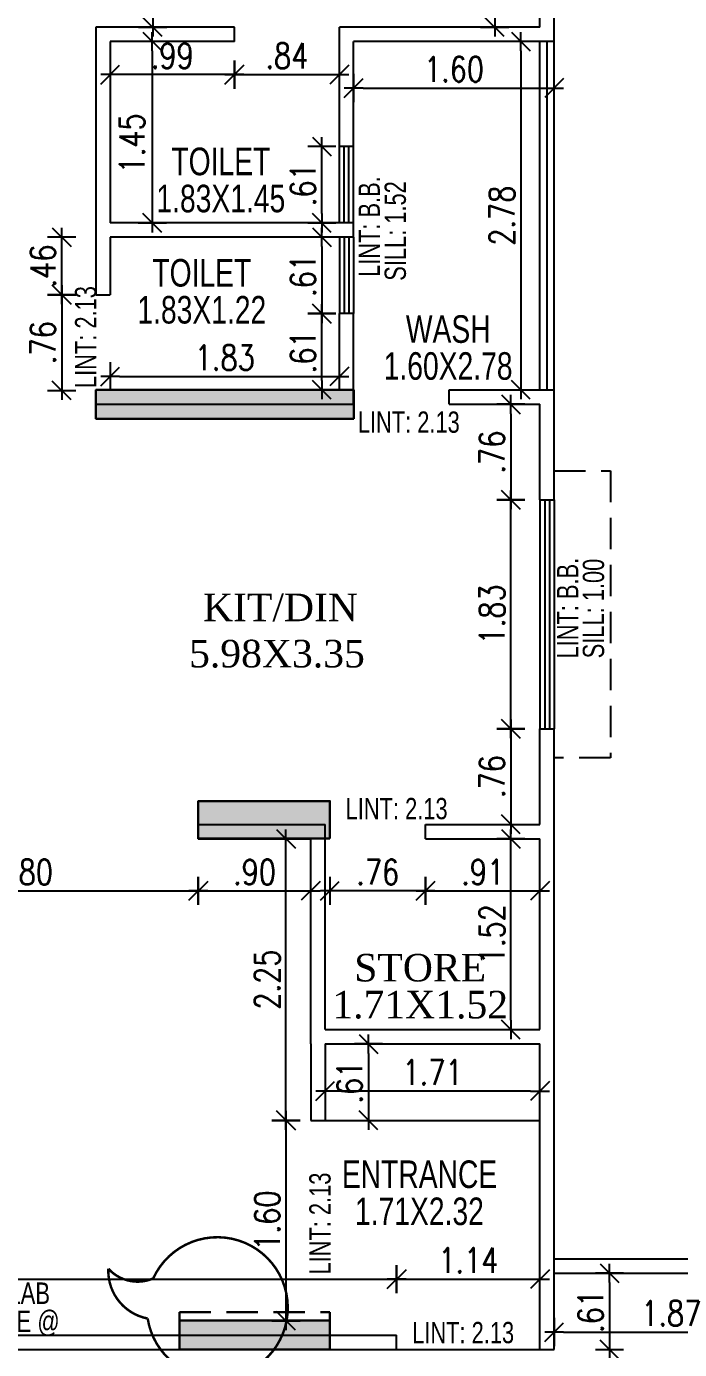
# Model space of a CAD drawing. Header units: inches. Extents: x 14331 to 14549, y 2557 to 2714.
# Drawn here: x 14465.04 to 14470.26, y 2596.61 to 2607.17 of the extents above; entities that cross this region are included whole.
import ezdxf
from ezdxf.enums import TextEntityAlignment as Align

# ---------------------------------------------------------------- set-up
doc = ezdxf.new("R2010")
doc.units = ezdxf.units.IN
doc.header["$LTSCALE"] = 0.25
doc.header["$MEASUREMENT"] = 0
doc.header["$PDMODE"] = 35
doc.linetypes.add('DASHEDX2', pattern=[1.5, 1, -0.5])
for name, color, linetype in [('dimension', 7, 'Continuous'), ('edge back', 34, 'Continuous'), ('edges bak', 7, 'Continuous'), ('proj-internal', 1, 'DASHEDX2'), ('steel', 251, 'Continuous'), ('text-large', 7, 'Continuous'), ('wall', 7, 'Continuous'), ('walls', 7, 'Continuous'), ('windows', 96, 'Continuous'), ('WORK TEX', 6, 'Continuous')]:
    doc.layers.add(name, color=color, linetype=linetype)
doc.layers.add('P-COL', color=7, linetype='Continuous', lineweight=30)
doc.layers.add('P-COLHAT', color=8, linetype='Continuous', lineweight=25)
doc.styles.add('ARIAL', font='TIMES_0.TTF')
doc.styles.add('ARL', font='swisscl_0.ttf')
doc.styles.add('romans', font='romans.shx', dxfattribs={"width": 0.8})
doc.dimstyles.new('minitick-100', dxfattribs={"dimscale": 0.1, "dimtxt": 2, "dimasz": 0.75, "dimexe": 0.03125, "dimexo": 0.25, "dimgap": 0.5, "dimtad": 1, "dimzin": 4, "dimdsep": 46, "dimtxsty": 'romans', "dimblk1": 'MINITICK', "dimblk2": 'MINITICK', "dimsah": 1, "dimcen": 1, "dimse1": 1, "dimse2": 1, "dimclrd": 252, "dimclre": 256, "dimclrt": 256, "dimadec": 3, "dimazin": 0, "dimtfac": 0.8, "dimtix": 1, "dimtmove": 2, "dimatfit": 3, "dimfxl": 0, "dimtolj": 1, "dimtzin": 3, "dimarcsym": 0})

# ---------------------------------------------------------------- blocks, each defined once
blk = doc.blocks.new('BLC-A')
at = {"layer": 'P-COLHAT', "lineweight": 30}
for points in [[(1.241, 15.014), (1.241, 15.244), (-0.817, 15.244), (-0.817, 15.014)], [(1.05, 11.662), (1.05, 11.962), (0, 11.962), (0, 11.662)], [(-0.15, 7.814), (-0.15, 7.584), (1.05, 7.584), (1.05, 7.814)]]:
    blk.add_hatch(color=256, dxfattribs=at).paths.add_polyline_path(points)
at = {"layer": 'P-COL'}
for points in [[(1.241, 15.014), (1.241, 15.244), (-0.817, 15.244), (-0.817, 15.014)], [(1.05, 11.662), (1.05, 11.962), (0, 11.962), (0, 11.662)], [(-0.15, 7.814), (-0.15, 7.584), (1.05, 7.584), (1.05, 7.814)]]:
    blk.add_lwpolyline(points, close=True, dxfattribs=at)
blk = doc.blocks.new('MINITICK')
at = {"color": 7}
for p, q in [((0, -1.5), (0, 1.5)), ((1, 1), (-1, -1)), ((-1, 0), (1, 0))]:
    blk.add_line(p, q, dxfattribs=at)
blk = doc.blocks.new('*D425')
at = {"layer": 'Defpoints', "color": 0, "ltscale": 10, "transparency": 16777216}
for p in [(14467.997, 2597.168), (14461.214, 2596.721), (14467.997, 2596.721)]:
    blk.add_point(p, dxfattribs=at)
at = {"layer": 'dimension', "color": 252, "lineweight": -2, "ltscale": 10, "transparency": 16777216}
blk.add_line((14461.289, 2597.168), (14467.922, 2597.168), dxfattribs=at)
at = {"layer": 'dimension', "color": 252, "lineweight": -2, "ltscale": 10, "transparency": 16777216, "xscale": 0.07500000000000001, "yscale": 0.07500000000000001, "zscale": 0.07500000000000001, "rotation": 180}
blk.add_blockref('MINITICK', (14461.214, 2597.168), dxfattribs=at)
at = {"layer": 'dimension', "color": 252, "lineweight": -2, "ltscale": 10, "transparency": 16777216, "xscale": 0.07500000000000001, "yscale": 0.07500000000000001, "zscale": 0.07500000000000001}
blk.add_blockref('MINITICK', (14467.997, 2597.168), dxfattribs=at)
at = {"layer": 'dimension', "ltscale": 10, "transparency": 16777216, "insert": (14464.606, 2597.318), "char_height": 0.2, "attachment_point": 5, "style": 'romans'}
blk.add_mtext('\\A1;6.78', dxfattribs=at)
blk = doc.blocks.new('*D426')
at = {"layer": 'Defpoints', "color": 0, "ltscale": 10, "transparency": 16777216}
for p in [(14467.426, 2599.046), (14467.426, 2598.436), (14467.772, 2598.436)]:
    blk.add_point(p, dxfattribs=at)
at = {"layer": 'dimension', "color": 252, "lineweight": -2, "ltscale": 10, "transparency": 16777216}
blk.add_line((14467.772, 2598.971), (14467.772, 2598.511), dxfattribs=at)
at = {"layer": 'dimension', "color": 252, "lineweight": -2, "ltscale": 10, "transparency": 16777216, "xscale": 0.07500000000000001, "yscale": 0.07500000000000001, "zscale": 0.07500000000000001}
for p, rotation in [((14467.772, 2599.046), 90), ((14467.772, 2598.436), 270)]:
    blk.add_blockref('MINITICK', p, dxfattribs=dict(at, rotation=rotation))
at = {"layer": 'dimension', "ltscale": 10, "transparency": 16777216, "insert": (14467.622, 2598.741), "char_height": 0.2, "attachment_point": 5, "rotation": 90, "style": 'romans'}
blk.add_mtext('\\A1;.61', dxfattribs=at)
blk = doc.blocks.new('*D427')
at = {"layer": 'Defpoints', "color": 0, "ltscale": 10, "transparency": 16777216}
for p in [(14467.426, 2599.046), (14469.141, 2599.046), (14467.426, 2598.67)]:
    blk.add_point(p, dxfattribs=at)
at = {"layer": 'dimension', "color": 252, "lineweight": -2, "ltscale": 10, "transparency": 16777216}
blk.add_line((14469.066, 2598.67), (14467.501, 2598.67), dxfattribs=at)
at = {"layer": 'dimension', "color": 252, "lineweight": -2, "ltscale": 10, "transparency": 16777216, "xscale": 0.07500000000000001, "yscale": 0.07500000000000001, "zscale": 0.07500000000000001, "rotation": 180}
blk.add_blockref('MINITICK', (14467.426, 2598.67), dxfattribs=at)
at = {"layer": 'dimension', "color": 252, "lineweight": -2, "ltscale": 10, "transparency": 16777216, "xscale": 0.07500000000000001, "yscale": 0.07500000000000001, "zscale": 0.07500000000000001}
blk.add_blockref('MINITICK', (14469.141, 2598.67), dxfattribs=at)
at = {"layer": 'dimension', "ltscale": 10, "transparency": 16777216, "insert": (14468.283, 2598.82), "char_height": 0.2, "attachment_point": 5, "style": 'romans'}
blk.add_mtext('\\A1;1.71', dxfattribs=at)
blk = doc.blocks.new('*D428')
at = {"layer": 'Defpoints', "color": 0, "ltscale": 10, "transparency": 16777216}
for p in [(14469.141, 2597.168), (14467.997, 2596.606), (14469.141, 2596.606)]:
    blk.add_point(p, dxfattribs=at)
at = {"layer": 'dimension', "color": 252, "lineweight": -2, "ltscale": 10, "transparency": 16777216}
blk.add_line((14468.072, 2597.168), (14469.066, 2597.168), dxfattribs=at)
at = {"layer": 'dimension', "color": 252, "lineweight": -2, "ltscale": 10, "transparency": 16777216, "xscale": 0.07500000000000001, "yscale": 0.07500000000000001, "zscale": 0.07500000000000001, "rotation": 180}
blk.add_blockref('MINITICK', (14467.997, 2597.168), dxfattribs=at)
at = {"layer": 'dimension', "color": 252, "lineweight": -2, "ltscale": 10, "transparency": 16777216, "xscale": 0.07500000000000001, "yscale": 0.07500000000000001, "zscale": 0.07500000000000001}
blk.add_blockref('MINITICK', (14469.141, 2597.168), dxfattribs=at)
at = {"layer": 'dimension', "ltscale": 10, "transparency": 16777216, "insert": (14468.569, 2597.318), "char_height": 0.2, "attachment_point": 5, "style": 'romans'}
blk.add_mtext('\\A1;1.14', dxfattribs=at)
blk = doc.blocks.new('*D429')
at = {"layer": 'Defpoints', "color": 0, "ltscale": 10, "transparency": 16777216}
for p in [(14467.369, 2598.436), (14467.114, 2596.836), (14467.369, 2596.836)]:
    blk.add_point(p, dxfattribs=at)
at = {"layer": 'dimension', "color": 252, "lineweight": -2, "ltscale": 10, "transparency": 16777216}
blk.add_line((14467.114, 2598.361), (14467.114, 2596.911), dxfattribs=at)
at = {"layer": 'dimension', "color": 252, "lineweight": -2, "ltscale": 10, "transparency": 16777216, "xscale": 0.07500000000000001, "yscale": 0.07500000000000001, "zscale": 0.07500000000000001}
for p, rotation in [((14467.114, 2598.436), 90), ((14467.114, 2596.836), 270)]:
    blk.add_blockref('MINITICK', p, dxfattribs=dict(at, rotation=rotation))
at = {"layer": 'dimension', "ltscale": 10, "transparency": 16777216, "insert": (14466.964, 2597.636), "char_height": 0.2, "attachment_point": 5, "rotation": 90, "style": 'romans'}
blk.add_mtext('\\A1;1.60', dxfattribs=at)
blk = doc.blocks.new('*D430')
at = {"layer": 'Defpoints', "color": 0, "ltscale": 10, "transparency": 16777216}
for p in [(14467.114, 2600.684), (14467.311, 2600.684), (14467.311, 2598.436)]:
    blk.add_point(p, dxfattribs=at)
at = {"layer": 'dimension', "color": 252, "lineweight": -2, "ltscale": 10, "transparency": 16777216}
blk.add_line((14467.114, 2598.511), (14467.114, 2600.609), dxfattribs=at)
at = {"layer": 'dimension', "color": 252, "lineweight": -2, "ltscale": 10, "transparency": 16777216, "xscale": 0.07500000000000001, "yscale": 0.07500000000000001, "zscale": 0.07500000000000001}
for p, rotation in [((14467.114, 2600.684), 90), ((14467.114, 2598.436), 270)]:
    blk.add_blockref('MINITICK', p, dxfattribs=dict(at, rotation=rotation))
at = {"layer": 'dimension', "ltscale": 10, "transparency": 16777216, "insert": (14466.964, 2599.56), "char_height": 0.2, "attachment_point": 5, "rotation": 90, "style": 'romans'}
blk.add_mtext('\\A1;2.25', dxfattribs=at)
blk = doc.blocks.new('*D431')
at = {"layer": 'Defpoints', "color": 0, "ltscale": 10, "transparency": 16777216}
for p in [(14463.615, 2600.684), (14466.414, 2600.684), (14466.414, 2600.268)]:
    blk.add_point(p, dxfattribs=at)
at = {"layer": 'dimension', "color": 252, "lineweight": -2, "ltscale": 10, "transparency": 16777216}
blk.add_line((14463.69, 2600.268), (14466.339, 2600.268), dxfattribs=at)
at = {"layer": 'dimension', "color": 252, "lineweight": -2, "ltscale": 10, "transparency": 16777216, "xscale": 0.07500000000000001, "yscale": 0.07500000000000001, "zscale": 0.07500000000000001, "rotation": 180}
blk.add_blockref('MINITICK', (14463.615, 2600.268), dxfattribs=at)
at = {"layer": 'dimension', "color": 252, "lineweight": -2, "ltscale": 10, "transparency": 16777216, "xscale": 0.07500000000000001, "yscale": 0.07500000000000001, "zscale": 0.07500000000000001}
blk.add_blockref('MINITICK', (14466.414, 2600.268), dxfattribs=at)
at = {"layer": 'dimension', "ltscale": 10, "transparency": 16777216, "insert": (14465.014, 2600.418), "char_height": 0.2, "attachment_point": 5, "style": 'romans'}
blk.add_mtext('\\A1;2.80', dxfattribs=at)
blk = doc.blocks.new('*D432')
at = {"layer": 'Defpoints', "color": 0, "ltscale": 10, "transparency": 16777216}
for p in [(14466.414, 2600.684), (14467.311, 2600.684), (14467.311, 2600.268)]:
    blk.add_point(p, dxfattribs=at)
at = {"layer": 'dimension', "color": 252, "lineweight": -2, "ltscale": 10, "transparency": 16777216}
blk.add_line((14466.489, 2600.268), (14467.236, 2600.268), dxfattribs=at)
at = {"layer": 'dimension', "color": 252, "lineweight": -2, "ltscale": 10, "transparency": 16777216, "xscale": 0.07500000000000001, "yscale": 0.07500000000000001, "zscale": 0.07500000000000001, "rotation": 180}
blk.add_blockref('MINITICK', (14466.414, 2600.268), dxfattribs=at)
at = {"layer": 'dimension', "color": 252, "lineweight": -2, "ltscale": 10, "transparency": 16777216, "xscale": 0.07500000000000001, "yscale": 0.07500000000000001, "zscale": 0.07500000000000001}
blk.add_blockref('MINITICK', (14467.311, 2600.268), dxfattribs=at)
at = {"layer": 'dimension', "ltscale": 10, "transparency": 16777216, "insert": (14466.863, 2600.418), "char_height": 0.2, "attachment_point": 5, "style": 'romans'}
blk.add_mtext('\\A1;.90', dxfattribs=at)
blk = doc.blocks.new('*D433')
at = {"layer": 'Defpoints', "color": 0, "ltscale": 10, "transparency": 16777216}
for p in [(14468.228, 2600.684), (14469.141, 2600.684), (14469.141, 2600.268)]:
    blk.add_point(p, dxfattribs=at)
at = {"layer": 'dimension', "color": 252, "lineweight": -2, "ltscale": 10, "transparency": 16777216}
blk.add_line((14468.303, 2600.268), (14469.066, 2600.268), dxfattribs=at)
at = {"layer": 'dimension', "color": 252, "lineweight": -2, "ltscale": 10, "transparency": 16777216, "xscale": 0.07500000000000001, "yscale": 0.07500000000000001, "zscale": 0.07500000000000001, "rotation": 180}
blk.add_blockref('MINITICK', (14468.228, 2600.268), dxfattribs=at)
at = {"layer": 'dimension', "color": 252, "lineweight": -2, "ltscale": 10, "transparency": 16777216, "xscale": 0.07500000000000001, "yscale": 0.07500000000000001, "zscale": 0.07500000000000001}
blk.add_blockref('MINITICK', (14469.141, 2600.268), dxfattribs=at)
at = {"layer": 'dimension', "ltscale": 10, "transparency": 16777216, "insert": (14468.684, 2600.418), "char_height": 0.2, "attachment_point": 5, "style": 'romans'}
blk.add_mtext('\\A1;.91', dxfattribs=at)
blk = doc.blocks.new('*D434')
at = {"layer": 'Defpoints', "color": 0, "ltscale": 10, "transparency": 16777216}
for p in [(14467.464, 2600.684), (14468.228, 2600.684), (14467.464, 2600.268)]:
    blk.add_point(p, dxfattribs=at)
at = {"layer": 'dimension', "color": 252, "lineweight": -2, "ltscale": 10, "transparency": 16777216}
blk.add_line((14468.153, 2600.268), (14467.539, 2600.268), dxfattribs=at)
at = {"layer": 'dimension', "color": 252, "lineweight": -2, "ltscale": 10, "transparency": 16777216, "xscale": 0.07500000000000001, "yscale": 0.07500000000000001, "zscale": 0.07500000000000001, "rotation": 180}
blk.add_blockref('MINITICK', (14467.464, 2600.268), dxfattribs=at)
at = {"layer": 'dimension', "color": 252, "lineweight": -2, "ltscale": 10, "transparency": 16777216, "xscale": 0.07500000000000001, "yscale": 0.07500000000000001, "zscale": 0.07500000000000001}
blk.add_blockref('MINITICK', (14468.228, 2600.268), dxfattribs=at)
at = {"layer": 'dimension', "ltscale": 10, "transparency": 16777216, "insert": (14467.846, 2600.418), "char_height": 0.2, "attachment_point": 5, "style": 'romans'}
blk.add_mtext('\\A1;.76', dxfattribs=at)
blk = doc.blocks.new('*D435')
at = {"layer": 'Defpoints', "color": 0, "ltscale": 10, "transparency": 16777216}
for p in [(14468.909, 2600.684), (14468.909, 2600.684), (14468.909, 2599.16)]:
    blk.add_point(p, dxfattribs=at)
at = {"layer": 'dimension', "color": 252, "lineweight": -2, "ltscale": 10, "transparency": 16777216}
blk.add_line((14468.909, 2599.235), (14468.909, 2600.609), dxfattribs=at)
at = {"layer": 'dimension', "color": 252, "lineweight": -2, "ltscale": 10, "transparency": 16777216, "xscale": 0.07500000000000001, "yscale": 0.07500000000000001, "zscale": 0.07500000000000001}
for p, rotation in [((14468.909, 2600.684), 90), ((14468.909, 2599.16), 270)]:
    blk.add_blockref('MINITICK', p, dxfattribs=dict(at, rotation=rotation))
at = {"layer": 'dimension', "ltscale": 10, "transparency": 16777216, "insert": (14468.759, 2599.922), "char_height": 0.2, "attachment_point": 5, "rotation": 90, "style": 'romans'}
blk.add_mtext('\\A1;1.52', dxfattribs=at)
blk = doc.blocks.new('*D436')
at = {"layer": 'Defpoints', "color": 0, "ltscale": 10, "transparency": 16777216}
for p in [(14469.141, 2601.561), (14468.909, 2600.799), (14469.141, 2600.799)]:
    blk.add_point(p, dxfattribs=at)
at = {"layer": 'dimension', "color": 252, "lineweight": -2, "ltscale": 10, "transparency": 16777216}
blk.add_line((14468.909, 2601.486), (14468.909, 2600.874), dxfattribs=at)
at = {"layer": 'dimension', "color": 252, "lineweight": -2, "ltscale": 10, "transparency": 16777216, "xscale": 0.07500000000000001, "yscale": 0.07500000000000001, "zscale": 0.07500000000000001}
for p, rotation in [((14468.909, 2601.561), 90), ((14468.909, 2600.799), 270)]:
    blk.add_blockref('MINITICK', p, dxfattribs=dict(at, rotation=rotation))
at = {"layer": 'dimension', "ltscale": 10, "transparency": 16777216, "insert": (14468.759, 2601.18), "char_height": 0.2, "attachment_point": 5, "rotation": 90, "style": 'romans'}
blk.add_mtext('\\A1;.76', dxfattribs=at)
blk = doc.blocks.new('*D437')
at = {"layer": 'Defpoints', "color": 0, "ltscale": 10, "transparency": 16777216}
for p in [(14468.909, 2603.389), (14469.141, 2603.389), (14469.141, 2601.561)]:
    blk.add_point(p, dxfattribs=at)
at = {"layer": 'dimension', "color": 252, "lineweight": -2, "ltscale": 10, "transparency": 16777216}
blk.add_line((14468.909, 2601.636), (14468.909, 2603.314), dxfattribs=at)
at = {"layer": 'dimension', "color": 252, "lineweight": -2, "ltscale": 10, "transparency": 16777216, "xscale": 0.07500000000000001, "yscale": 0.07500000000000001, "zscale": 0.07500000000000001}
for p, rotation in [((14468.909, 2603.389), 90), ((14468.909, 2601.561), 270)]:
    blk.add_blockref('MINITICK', p, dxfattribs=dict(at, rotation=rotation))
at = {"layer": 'dimension', "ltscale": 10, "transparency": 16777216, "insert": (14468.759, 2602.475), "char_height": 0.2, "attachment_point": 5, "rotation": 90, "style": 'romans'}
blk.add_mtext('\\A1;1.83', dxfattribs=at)
blk = doc.blocks.new('*D438')
at = {"layer": 'Defpoints', "color": 0, "ltscale": 10, "transparency": 16777216}
for p in [(14469.141, 2604.152), (14468.909, 2603.389), (14469.141, 2603.389)]:
    blk.add_point(p, dxfattribs=at)
at = {"layer": 'dimension', "color": 252, "lineweight": -2, "ltscale": 10, "transparency": 16777216}
blk.add_line((14468.909, 2604.077), (14468.909, 2603.464), dxfattribs=at)
at = {"layer": 'dimension', "color": 252, "lineweight": -2, "ltscale": 10, "transparency": 16777216, "xscale": 0.07500000000000001, "yscale": 0.07500000000000001, "zscale": 0.07500000000000001}
for p, rotation in [((14468.909, 2604.152), 90), ((14468.909, 2603.389), 270)]:
    blk.add_blockref('MINITICK', p, dxfattribs=dict(at, rotation=rotation))
at = {"layer": 'dimension', "ltscale": 10, "transparency": 16777216, "insert": (14468.759, 2603.771), "char_height": 0.2, "attachment_point": 5, "rotation": 90, "style": 'romans'}
blk.add_mtext('\\A1;.76', dxfattribs=at)
blk = doc.blocks.new('*D439')
at = {"layer": 'Defpoints', "color": 0, "ltscale": 10, "transparency": 16777216}
for p in [(14469.255, 2597.216), (14471.122, 2597.216), (14471.122, 2596.746)]:
    blk.add_point(p, dxfattribs=at)
at = {"layer": 'dimension', "color": 252, "lineweight": -2, "ltscale": 10, "transparency": 16777216}
blk.add_line((14469.33, 2596.746), (14471.047, 2596.746), dxfattribs=at)
at = {"layer": 'dimension', "color": 252, "lineweight": -2, "ltscale": 10, "transparency": 16777216, "xscale": 0.07500000000000001, "yscale": 0.07500000000000001, "zscale": 0.07500000000000001, "rotation": 180}
blk.add_blockref('MINITICK', (14469.255, 2596.746), dxfattribs=at)
at = {"layer": 'dimension', "color": 252, "lineweight": -2, "ltscale": 10, "transparency": 16777216, "xscale": 0.07500000000000001, "yscale": 0.07500000000000001, "zscale": 0.07500000000000001}
blk.add_blockref('MINITICK', (14471.122, 2596.746), dxfattribs=at)
at = {"layer": 'dimension', "ltscale": 10, "transparency": 16777216, "insert": (14470.189, 2596.896), "char_height": 0.2, "attachment_point": 5, "style": 'romans'}
blk.add_mtext('\\A1;1.87', dxfattribs=at)
blk = doc.blocks.new('*D440')
at = {"layer": 'Defpoints', "color": 0, "ltscale": 10, "transparency": 16777216}
for p in [(14469.255, 2597.216), (14469.255, 2596.606), (14469.696, 2596.606)]:
    blk.add_point(p, dxfattribs=at)
at = {"layer": 'dimension', "color": 252, "lineweight": -2, "ltscale": 10, "transparency": 16777216}
blk.add_line((14469.696, 2597.141), (14469.696, 2596.681), dxfattribs=at)
at = {"layer": 'dimension', "color": 252, "lineweight": -2, "ltscale": 10, "transparency": 16777216, "xscale": 0.07500000000000001, "yscale": 0.07500000000000001, "zscale": 0.07500000000000001}
for p, rotation in [((14469.696, 2597.216), 90), ((14469.696, 2596.606), 270)]:
    blk.add_blockref('MINITICK', p, dxfattribs=dict(at, rotation=rotation))
at = {"layer": 'dimension', "ltscale": 10, "transparency": 16777216, "insert": (14469.546, 2596.911), "char_height": 0.2, "attachment_point": 5, "rotation": 90, "style": 'romans'}
blk.add_mtext('\\A1;.61', dxfattribs=at)
blk = doc.blocks.new('*D441')
at = {"layer": 'Defpoints', "color": 0, "ltscale": 10, "transparency": 16777216}
for p in [(14469.255, 2607.049), (14468.988, 2604.267), (14469.255, 2604.267)]:
    blk.add_point(p, dxfattribs=at)
at = {"layer": 'dimension', "color": 252, "lineweight": -2, "ltscale": 10, "transparency": 16777216}
blk.add_line((14468.988, 2606.974), (14468.988, 2604.342), dxfattribs=at)
at = {"layer": 'dimension', "color": 252, "lineweight": -2, "ltscale": 10, "transparency": 16777216, "xscale": 0.07500000000000001, "yscale": 0.07500000000000001, "zscale": 0.07500000000000001}
for p, rotation in [((14468.988, 2607.049), 90), ((14468.988, 2604.267), 270)]:
    blk.add_blockref('MINITICK', p, dxfattribs=dict(at, rotation=rotation))
at = {"layer": 'dimension', "ltscale": 10, "transparency": 16777216, "insert": (14468.838, 2605.658), "char_height": 0.2, "attachment_point": 5, "rotation": 90, "style": 'romans'}
blk.add_mtext('\\A1;2.78', dxfattribs=at)
blk = doc.blocks.new('*D442')
at = {"layer": 'Defpoints', "color": 0, "ltscale": 10, "transparency": 16777216}
for p in [(14467.654, 2607.049), (14469.255, 2607.049), (14469.255, 2606.677)]:
    blk.add_point(p, dxfattribs=at)
at = {"layer": 'dimension', "color": 252, "lineweight": -2, "ltscale": 10, "transparency": 16777216}
blk.add_line((14467.729, 2606.677), (14469.18, 2606.677), dxfattribs=at)
at = {"layer": 'dimension', "color": 252, "lineweight": -2, "ltscale": 10, "transparency": 16777216, "xscale": 0.07500000000000001, "yscale": 0.07500000000000001, "zscale": 0.07500000000000001, "rotation": 180}
blk.add_blockref('MINITICK', (14467.654, 2606.677), dxfattribs=at)
at = {"layer": 'dimension', "color": 252, "lineweight": -2, "ltscale": 10, "transparency": 16777216, "xscale": 0.07500000000000001, "yscale": 0.07500000000000001, "zscale": 0.07500000000000001}
blk.add_blockref('MINITICK', (14469.255, 2606.677), dxfattribs=at)
at = {"layer": 'dimension', "ltscale": 10, "transparency": 16777216, "insert": (14468.455, 2606.827), "char_height": 0.2, "attachment_point": 5, "style": 'romans'}
blk.add_mtext('\\A1;1.60', dxfattribs=at)
blk = doc.blocks.new('*D443')
at = {"layer": 'Defpoints', "color": 0, "ltscale": 10, "transparency": 16777216}
for p in [(14467.578, 2605.486), (14467.4, 2604.876), (14467.578, 2604.876)]:
    blk.add_point(p, dxfattribs=at)
at = {"layer": 'dimension', "color": 252, "lineweight": -2, "ltscale": 10, "transparency": 16777216}
blk.add_line((14467.4, 2605.411), (14467.4, 2604.951), dxfattribs=at)
at = {"layer": 'dimension', "color": 252, "lineweight": -2, "ltscale": 10, "transparency": 16777216, "xscale": 0.07500000000000001, "yscale": 0.07500000000000001, "zscale": 0.07500000000000001}
for p, rotation in [((14467.4, 2605.486), 90), ((14467.4, 2604.876), 270)]:
    blk.add_blockref('MINITICK', p, dxfattribs=dict(at, rotation=rotation))
at = {"layer": 'dimension', "ltscale": 10, "transparency": 16777216, "insert": (14467.25, 2605.181), "char_height": 0.2, "attachment_point": 5, "rotation": 90, "style": 'romans'}
blk.add_mtext('\\A1;.61', dxfattribs=at)
blk = doc.blocks.new('*D444')
at = {"layer": 'Defpoints', "color": 0, "ltscale": 10, "transparency": 16777216}
for p in [(14467.4, 2604.876), (14467.54, 2604.876), (14467.54, 2604.267)]:
    blk.add_point(p, dxfattribs=at)
at = {"layer": 'dimension', "color": 252, "lineweight": -2, "ltscale": 10, "transparency": 16777216}
blk.add_line((14467.4, 2604.342), (14467.4, 2604.801), dxfattribs=at)
at = {"layer": 'dimension', "color": 252, "lineweight": -2, "ltscale": 10, "transparency": 16777216, "xscale": 0.07500000000000001, "yscale": 0.07500000000000001, "zscale": 0.07500000000000001}
for p, rotation in [((14467.4, 2604.876), 90), ((14467.4, 2604.267), 270)]:
    blk.add_blockref('MINITICK', p, dxfattribs=dict(at, rotation=rotation))
at = {"layer": 'dimension', "ltscale": 10, "transparency": 16777216, "insert": (14467.25, 2604.571), "char_height": 0.2, "attachment_point": 5, "rotation": 90, "style": 'romans'}
blk.add_mtext('\\A1;.61', dxfattribs=at)
blk = doc.blocks.new('*D445')
at = {"layer": 'Defpoints', "color": 0, "ltscale": 10, "transparency": 16777216}
for p in [(14465.711, 2604.876), (14467.54, 2604.571), (14467.54, 2604.375)]:
    blk.add_point(p, dxfattribs=at)
at = {"layer": 'dimension', "color": 252, "lineweight": -2, "ltscale": 10, "transparency": 16777216}
blk.add_line((14465.786, 2604.375), (14467.465, 2604.375), dxfattribs=at)
at = {"layer": 'dimension', "color": 252, "lineweight": -2, "ltscale": 10, "transparency": 16777216, "xscale": 0.07500000000000001, "yscale": 0.07500000000000001, "zscale": 0.07500000000000001, "rotation": 180}
blk.add_blockref('MINITICK', (14465.711, 2604.375), dxfattribs=at)
at = {"layer": 'dimension', "color": 252, "lineweight": -2, "ltscale": 10, "transparency": 16777216, "xscale": 0.07500000000000001, "yscale": 0.07500000000000001, "zscale": 0.07500000000000001}
blk.add_blockref('MINITICK', (14467.54, 2604.375), dxfattribs=at)
at = {"layer": 'dimension', "ltscale": 10, "transparency": 16777216, "insert": (14466.625, 2604.525), "char_height": 0.2, "attachment_point": 5, "style": 'romans'}
blk.add_mtext('\\A1;1.83', dxfattribs=at)
blk = doc.blocks.new('*D446')
at = {"layer": 'Defpoints', "color": 0, "ltscale": 10, "transparency": 16777216}
for p in [(14465.711, 2607.049), (14465.711, 2605.6), (14466.047, 2605.6)]:
    blk.add_point(p, dxfattribs=at)
at = {"layer": 'dimension', "color": 252, "lineweight": -2, "ltscale": 10, "transparency": 16777216}
blk.add_line((14466.047, 2606.974), (14466.047, 2605.675), dxfattribs=at)
at = {"layer": 'dimension', "color": 252, "lineweight": -2, "ltscale": 10, "transparency": 16777216, "xscale": 0.07500000000000001, "yscale": 0.07500000000000001, "zscale": 0.07500000000000001}
for p, rotation in [((14466.047, 2607.049), 90), ((14466.047, 2605.6), 270)]:
    blk.add_blockref('MINITICK', p, dxfattribs=dict(at, rotation=rotation))
at = {"layer": 'dimension', "ltscale": 10, "transparency": 16777216, "insert": (14465.884, 2606.235), "char_height": 0.2, "attachment_point": 5, "rotation": 90, "style": 'romans'}
blk.add_mtext('\\A1;1.45', dxfattribs=at)
blk = doc.blocks.new('*D447')
at = {"layer": 'Defpoints', "color": 0, "ltscale": 10, "transparency": 16777216}
for p in [(14465.711, 2607.049), (14466.702, 2607.049), (14465.711, 2606.784)]:
    blk.add_point(p, dxfattribs=at)
at = {"layer": 'dimension', "color": 252, "lineweight": -2, "ltscale": 10, "transparency": 16777216}
blk.add_line((14466.627, 2606.784), (14465.786, 2606.784), dxfattribs=at)
at = {"layer": 'dimension', "color": 252, "lineweight": -2, "ltscale": 10, "transparency": 16777216, "xscale": 0.07500000000000001, "yscale": 0.07500000000000001, "zscale": 0.07500000000000001, "rotation": 180}
blk.add_blockref('MINITICK', (14465.711, 2606.784), dxfattribs=at)
at = {"layer": 'dimension', "color": 252, "lineweight": -2, "ltscale": 10, "transparency": 16777216, "xscale": 0.07500000000000001, "yscale": 0.07500000000000001, "zscale": 0.07500000000000001}
blk.add_blockref('MINITICK', (14466.702, 2606.784), dxfattribs=at)
at = {"layer": 'dimension', "ltscale": 10, "transparency": 16777216, "insert": (14466.206, 2606.934), "char_height": 0.2, "attachment_point": 5, "style": 'romans'}
blk.add_mtext('\\A1;.99', dxfattribs=at)
blk = doc.blocks.new('*D448')
at = {"layer": 'Defpoints', "color": 0, "ltscale": 10, "transparency": 16777216}
for p in [(14466.702, 2607.106), (14467.54, 2607.106), (14467.54, 2606.784)]:
    blk.add_point(p, dxfattribs=at)
at = {"layer": 'dimension', "color": 252, "lineweight": -2, "ltscale": 10, "transparency": 16777216}
blk.add_line((14466.777, 2606.784), (14467.465, 2606.784), dxfattribs=at)
at = {"layer": 'dimension', "color": 252, "lineweight": -2, "ltscale": 10, "transparency": 16777216, "xscale": 0.07500000000000001, "yscale": 0.07500000000000001, "zscale": 0.07500000000000001, "rotation": 180}
blk.add_blockref('MINITICK', (14466.702, 2606.784), dxfattribs=at)
at = {"layer": 'dimension', "color": 252, "lineweight": -2, "ltscale": 10, "transparency": 16777216, "xscale": 0.07500000000000001, "yscale": 0.07500000000000001, "zscale": 0.07500000000000001}
blk.add_blockref('MINITICK', (14467.54, 2606.784), dxfattribs=at)
at = {"layer": 'dimension', "ltscale": 10, "transparency": 16777216, "insert": (14467.121, 2606.934), "char_height": 0.2, "attachment_point": 5, "style": 'romans'}
blk.add_mtext('\\A1;.84', dxfattribs=at)
blk = doc.blocks.new('*D449')
at = {"layer": 'Defpoints', "color": 0, "ltscale": 10, "transparency": 16777216}
for p in [(14467.4, 2606.21), (14467.654, 2606.21), (14467.654, 2605.6)]:
    blk.add_point(p, dxfattribs=at)
at = {"layer": 'dimension', "color": 252, "lineweight": -2, "ltscale": 10, "transparency": 16777216}
blk.add_line((14467.4, 2605.675), (14467.4, 2606.135), dxfattribs=at)
at = {"layer": 'dimension', "color": 252, "lineweight": -2, "ltscale": 10, "transparency": 16777216, "xscale": 0.07500000000000001, "yscale": 0.07500000000000001, "zscale": 0.07500000000000001}
for p, rotation in [((14467.4, 2606.21), 90), ((14467.4, 2605.6), 270)]:
    blk.add_blockref('MINITICK', p, dxfattribs=dict(at, rotation=rotation))
at = {"layer": 'dimension', "ltscale": 10, "transparency": 16777216, "insert": (14467.25, 2605.905), "char_height": 0.2, "attachment_point": 5, "rotation": 90, "style": 'romans'}
blk.add_mtext('\\A1;.61', dxfattribs=at)
blk = doc.blocks.new('*D454')
at = {"layer": 'Defpoints', "color": 0, "ltscale": 10, "transparency": 16777216}
for p in [(14465.711, 2608.164), (14465.711, 2607.163), (14466.05, 2607.163)]:
    blk.add_point(p, dxfattribs=at)
at = {"layer": 'dimension', "color": 252, "lineweight": -2, "ltscale": 10, "transparency": 16777216}
blk.add_line((14466.05, 2608.089), (14466.05, 2607.238), dxfattribs=at)
at = {"layer": 'dimension', "color": 252, "lineweight": -2, "ltscale": 10, "transparency": 16777216, "xscale": 0.07500000000000001, "yscale": 0.07500000000000001, "zscale": 0.07500000000000001}
for p, rotation in [((14466.05, 2608.164), 90), ((14466.05, 2607.163), 270)]:
    blk.add_blockref('MINITICK', p, dxfattribs=dict(at, rotation=rotation))
at = {"layer": 'dimension', "ltscale": 10, "transparency": 16777216, "insert": (14465.9, 2607.663), "char_height": 0.2, "attachment_point": 5, "rotation": 90, "style": 'romans'}
blk.add_mtext('\\A1;1.00', dxfattribs=at)
blk = doc.blocks.new('*D455')
at = {"layer": 'Defpoints', "color": 0, "ltscale": 10, "transparency": 16777216}
for p in [(14468.733, 2610.821), (14468.733, 2607.163), (14468.78, 2607.163)]:
    blk.add_point(p, dxfattribs=at)
at = {"layer": 'dimension', "color": 252, "lineweight": -2, "ltscale": 10, "transparency": 16777216}
blk.add_line((14468.78, 2610.746), (14468.78, 2607.238), dxfattribs=at)
at = {"layer": 'dimension', "color": 252, "lineweight": -2, "ltscale": 10, "transparency": 16777216, "xscale": 0.07500000000000001, "yscale": 0.07500000000000001, "zscale": 0.07500000000000001}
for p, rotation in [((14468.78, 2610.821), 90), ((14468.78, 2607.163), 270)]:
    blk.add_blockref('MINITICK', p, dxfattribs=dict(at, rotation=rotation))
at = {"layer": 'dimension', "ltscale": 10, "transparency": 16777216, "insert": (14468.63, 2608.992), "char_height": 0.2, "attachment_point": 5, "rotation": 90, "style": 'romans'}
blk.add_mtext('\\A1;3.66', dxfattribs=at)
blk = doc.blocks.new('*D2042')
at = {"layer": 'Defpoints', "color": 0, "ltscale": 10, "transparency": 16777216}
for p in [(14465.324, 2605.486), (14465.711, 2605.486), (14465.711, 2605.027)]:
    blk.add_point(p, dxfattribs=at)
at = {"layer": 'dimension', "color": 252, "lineweight": -2, "ltscale": 10, "transparency": 16777216}
blk.add_line((14465.324, 2605.102), (14465.324, 2605.411), dxfattribs=at)
at = {"layer": 'dimension', "color": 252, "lineweight": -2, "ltscale": 10, "transparency": 16777216, "xscale": 0.07500000000000001, "yscale": 0.07500000000000001, "zscale": 0.07500000000000001}
for p, rotation in [((14465.324, 2605.486), 90), ((14465.324, 2605.027), 270)]:
    blk.add_blockref('MINITICK', p, dxfattribs=dict(at, rotation=rotation))
at = {"layer": 'dimension', "ltscale": 10, "transparency": 16777216, "insert": (14465.174, 2605.256), "char_height": 0.2, "attachment_point": 5, "rotation": 90, "style": 'romans'}
blk.add_mtext('\\A1;.46', dxfattribs=at)
blk = doc.blocks.new('*D2043')
at = {"layer": 'Defpoints', "color": 0, "ltscale": 10, "transparency": 16777216}
for p in [(14465.711, 2605.027), (14465.324, 2604.262), (14465.711, 2604.262)]:
    blk.add_point(p, dxfattribs=at)
at = {"layer": 'dimension', "color": 252, "lineweight": -2, "ltscale": 10, "transparency": 16777216}
blk.add_line((14465.324, 2604.952), (14465.324, 2604.337), dxfattribs=at)
at = {"layer": 'dimension', "color": 252, "lineweight": -2, "ltscale": 10, "transparency": 16777216, "xscale": 0.07500000000000001, "yscale": 0.07500000000000001, "zscale": 0.07500000000000001}
for p, rotation in [((14465.324, 2605.027), 90), ((14465.324, 2604.262), 270)]:
    blk.add_blockref('MINITICK', p, dxfattribs=dict(at, rotation=rotation))
at = {"layer": 'dimension', "ltscale": 10, "transparency": 16777216, "insert": (14465.174, 2604.644), "char_height": 0.2, "attachment_point": 5, "rotation": 90, "style": 'romans'}
blk.add_mtext('\\A1;.76', dxfattribs=at)

msp = doc.modelspace()

# ---------------------------------------------------------------- linework, layer by layer
at = {"layer": 'edge back', "color": 3, "const_width": 0.0195}
msp.add_lwpolyline([(14466.054, 2597.174, -0.321855), (14465.696, 2597.252, 0.372837), (14466.01, 2596.854, 6.819595)], format="xyb", close=True, dxfattribs=at)
at = {"layer": 'edges bak', "linetype": 'Continuous'}
msp.add_line((14467.311, 2598.436), (14469.141, 2598.436), dxfattribs=at)
at = {"layer": 'proj-internal'}
msp.add_lwpolyline([(14469.255, 2603.621), (14469.705, 2603.621), (14469.705, 2601.331), (14469.255, 2601.331)], dxfattribs=at)
at = {"layer": 'proj-internal', "color": 5, "lineweight": 30}
msp.add_lwpolyline([(14466.264, 2596.836), (14466.264, 2596.906), (14467.464, 2596.906), (14467.464, 2596.836)], dxfattribs=at)
at = {"layer": 'steel'}
for p, q in [((14469.141, 2604.267), (14469.141, 2607.049)), ((14469.198, 2604.267), (14469.198, 2607.049)), ((14469.255, 2604.267), (14469.255, 2607.049))]:
    msp.add_line(p, q, dxfattribs=at)
at = {"layer": 'wall'}
for p, q in [((14469.255, 2597.331), (14471.122, 2597.331)), ((14469.255, 2597.216), (14471.122, 2597.216))]:
    msp.add_line(p, q, dxfattribs=at)
at = {"layer": 'walls', "linetype": 'Continuous'}
for p, q in [((14469.255, 2607.049), (14469.255, 2610.936)), ((14469.141, 2607.163), (14469.141, 2610.821)), ((14466.702, 2607.163), (14465.597, 2607.163)), ((14465.597, 2607.163), (14465.597, 2605.486)), ((14466.702, 2607.049), (14466.702, 2607.163)), ((14467.54, 2606.21), (14467.54, 2607.163)), ((14469.141, 2607.163), (14467.54, 2607.163)), ((14466.702, 2607.049), (14465.711, 2607.049)), ((14465.711, 2607.049), (14465.711, 2605.6)), ((14467.654, 2606.21), (14467.654, 2607.049)), ((14469.255, 2607.049), (14467.654, 2607.049)), ((14467.654, 2606.21), (14467.54, 2606.21)), ((14467.654, 2605.6), (14465.711, 2605.6)), ((14467.654, 2605.486), (14467.654, 2605.6)), ((14465.597, 2605.486), (14465.597, 2605.027)), ((14465.711, 2605.486), (14465.711, 2605.027)), ((14467.654, 2605.486), (14465.711, 2605.486)), ((14465.597, 2605.027), (14465.711, 2605.027)), ((14467.54, 2604.267), (14467.54, 2604.876)), ((14467.654, 2604.876), (14467.54, 2604.876)), ((14467.654, 2604.152), (14467.654, 2604.876)), ((14465.597, 2604.267), (14467.54, 2604.267)), ((14465.597, 2604.267), (14465.597, 2604.152)), ((14468.417, 2604.152), (14468.417, 2604.267)), ((14468.417, 2604.267), (14469.255, 2604.267)), ((14469.255, 2603.389), (14469.255, 2604.267)), ((14465.597, 2604.152), (14467.654, 2604.152)), ((14468.417, 2604.152), (14469.141, 2604.152)), ((14469.141, 2603.389), (14469.141, 2604.152)), ((14469.141, 2603.389), (14469.255, 2603.389)), ((14469.141, 2601.561), (14469.255, 2601.561)), ((14469.141, 2600.799), (14469.141, 2601.561)), ((14469.255, 2596.606), (14469.255, 2601.561)), ((14466.414, 2600.684), (14466.414, 2600.799)), ((14466.414, 2600.799), (14467.426, 2600.799)), ((14467.426, 2599.16), (14467.426, 2600.799)), ((14468.228, 2600.684), (14468.228, 2600.799)), ((14468.228, 2600.799), (14469.141, 2600.799)), ((14466.414, 2600.684), (14467.311, 2600.684)), ((14467.311, 2599.046), (14467.311, 2600.684)), ((14468.228, 2600.684), (14469.141, 2600.684)), ((14469.141, 2599.16), (14469.141, 2600.684)), ((14467.426, 2599.16), (14469.141, 2599.16)), ((14467.311, 2599.046), (14467.311, 2598.436)), ((14467.426, 2599.046), (14469.141, 2599.046)), ((14467.426, 2599.046), (14467.426, 2598.436)), ((14469.141, 2596.606), (14469.141, 2599.046)), ((14467.311, 2598.436), (14467.426, 2598.436)), ((14461.214, 2596.721), (14467.997, 2596.721)), ((14467.997, 2596.606), (14467.997, 2596.721)), ((14459.27, 2596.606), (14467.997, 2596.606)), ((14467.997, 2596.606), (14469.141, 2596.606)), ((14469.141, 2596.606), (14469.255, 2596.606))]:
    msp.add_line(p, q, dxfattribs=at)
at = {"layer": 'windows', "linetype": 'Continuous'}
for p, q in [((14467.54, 2605.6), (14467.54, 2606.21)), ((14467.578, 2605.6), (14467.578, 2606.21)), ((14467.616, 2605.6), (14467.616, 2606.21)), ((14467.654, 2605.6), (14467.654, 2606.21)), ((14467.54, 2605.486), (14467.54, 2604.876)), ((14467.578, 2605.486), (14467.578, 2604.876)), ((14467.616, 2605.486), (14467.616, 2604.876)), ((14467.654, 2605.486), (14467.654, 2604.876)), ((14469.141, 2603.389), (14469.141, 2601.561)), ((14469.179, 2603.389), (14469.179, 2601.561)), ((14469.217, 2603.389), (14469.217, 2601.561)), ((14469.255, 2603.389), (14469.255, 2601.561))]:
    msp.add_line(p, q, dxfattribs=at)

# ---------------------------------------------------------------- block references
at = {"layer": 'P-COLHAT'}
msp.add_blockref('BLC-A', (14466.414, 2589.023), dxfattribs=at)

# ---------------------------------------------------------------- texts
at = {"layer": 'text-large'}
for s, style, p in [('TOILET', 'ARL', (14466.594, 2606.091)), ('1.83X1.45', 'ARL', (14466.594, 2605.795)), ('TOILET', 'ARL', (14466.442, 2605.202)), ('1.83X1.22', 'ARL', (14466.442, 2604.907)), ('WASH', 'ARL', (14468.409, 2604.753)), ('1.60X2.78', 'ARL', (14468.408, 2604.458)), ('KIT/DIN', 'ARIAL', (14467.07, 2602.531)), ('5.98X3.35', 'ARIAL', (14467.042, 2602.162)), ('STORE', 'ARIAL', (14468.185, 2599.655)), ('1.71X1.52', 'ARIAL', (14468.185, 2599.36)), ('ENTRANCE', 'ARL', (14468.18, 2598.006)), ('1.71X2.32', 'ARL', (14468.179, 2597.71))]:
    msp.add_text(s, height=0.22, dxfattribs=dict(at, style=style)).set_placement(p, align=Align.MIDDLE_CENTER)
at = {"layer": 'WORK TEX', "style": 'ARL'}
for s, p in [('LINT: B.B.', (14467.778, 2605.571)), ('SILL: 1.52', (14467.986, 2605.536)), ('LINT: 2.13', (14465.515, 2604.689)), ('LINT: B.B.', (14469.362, 2602.525)), ('SILL: 1.00', (14469.568, 2602.522)), ('LINT: 2.13', (14467.385, 2597.612))]:
    msp.add_text(s, height=0.17, rotation=90, dxfattribs=at).set_placement(p, align=Align.MIDDLE_CENTER)
for s, height, p in [('LINT: 2.13', 0.17, (14468.094, 2604.01)), ('LINT: 2.13', 0.17, (14467.997, 2600.925)), ('G.FLOOR SLAB', 0.17141, (14464.586, 2597.056)), ('COL.REDUCE @', 0.17141, (14464.618, 2596.832)), ('LINT: 2.13', 0.17, (14468.528, 2596.742))]:
    msp.add_text(s, height=height, dxfattribs=at).set_placement(p, align=Align.MIDDLE_CENTER)

# ---------------------------------------------------------------- dimensions: what is measured, and where the dimension line sits
at = {"layer": 'dimension', "ltscale": 10}
for base, p1, p2, picture, middle in [((14468.78, 2607.163), (14468.733, 2610.821), (14468.733, 2607.163), '*D455', (14468.63, 2608.992)), ((14466.05, 2607.163), (14465.711, 2608.164), (14465.711, 2607.163), '*D454', (14465.9, 2607.663)), ((14468.988, 2604.267), (14469.255, 2607.049), (14469.255, 2604.267), '*D441', (14468.838, 2605.658)), ((14467.4, 2606.21), (14467.654, 2605.6), (14467.654, 2606.21), '*D449', (14467.25, 2605.905)), ((14465.324, 2605.486), (14465.711, 2605.027), (14465.711, 2605.486), '*D2042', (14465.174, 2605.256)), ((14467.4, 2604.876), (14467.578, 2605.486), (14467.578, 2604.876), '*D443', (14467.25, 2605.181)), ((14465.3243, 2604.2623), (14465.7109, 2605.0265), (14465.7109, 2604.2623), '*D2043', (14465.1743, 2604.6444)), ((14467.4, 2604.876), (14467.54, 2604.267), (14467.54, 2604.876), '*D444', (14467.25, 2604.571)), ((14468.909, 2603.389), (14469.141, 2604.152), (14469.141, 2603.389), '*D438', (14468.759, 2603.771)), ((14468.909, 2603.389), (14469.141, 2601.561), (14469.141, 2603.389), '*D437', (14468.759, 2602.475)), ((14468.909, 2600.799), (14469.141, 2601.561), (14469.141, 2600.799), '*D436', (14468.759, 2601.18)), ((14467.114, 2600.684), (14467.311, 2598.436), (14467.311, 2600.684), '*D430', (14466.964, 2599.56)), ((14468.909, 2600.684), (14468.909, 2599.16), (14468.909, 2600.684), '*D435', (14468.759, 2599.922)), ((14467.772, 2598.436), (14467.426, 2599.046), (14467.426, 2598.436), '*D426', (14467.622, 2598.741)), ((14467.114, 2596.836), (14467.369, 2598.436), (14467.369, 2596.836), '*D429', (14466.964, 2597.636)), ((14469.696, 2596.606), (14469.255, 2597.216), (14469.255, 2596.606), '*D440', (14469.546, 2596.911))]:
    dim = msp.add_linear_dim(base=base, p1=p1, p2=p2, angle=90, dimstyle='minitick-100', dxfattribs=at)
    dim.commit()
    dim.dimension.update_dxf_attribs({"geometry": picture, "text_midpoint": middle})
for base, p1, p2, picture, middle in [((14465.711, 2606.784), (14466.702, 2607.049), (14465.711, 2607.049), '*D447', (14466.206, 2606.934)), ((14467.54, 2606.784), (14466.702, 2607.106), (14467.54, 2607.106), '*D448', (14467.121, 2606.934)), ((14469.255, 2606.677), (14467.654, 2607.049), (14469.255, 2607.049), '*D442', (14468.455, 2606.827)), ((14467.54, 2604.375), (14465.711, 2604.876), (14467.54, 2604.571), '*D445', (14466.625, 2604.525)), ((14466.414, 2600.268), (14463.615, 2600.684), (14466.414, 2600.684), '*D431', (14465.014, 2600.418)), ((14467.311, 2600.268), (14466.414, 2600.684), (14467.311, 2600.684), '*D432', (14466.863, 2600.418)), ((14467.464, 2600.268), (14468.228, 2600.684), (14467.464, 2600.684), '*D434', (14467.846, 2600.418)), ((14469.141, 2600.268), (14468.228, 2600.684), (14469.141, 2600.684), '*D433', (14468.684, 2600.418)), ((14467.4258, 2598.6699), (14469.1407, 2599.0455), (14467.4258, 2599.0455), '*D427', (14468.2833, 2598.8199)), ((14467.997, 2597.168), (14461.214, 2596.721), (14467.997, 2596.721), '*D425', (14464.606, 2597.318)), ((14469.141, 2597.168), (14467.997, 2596.606), (14469.141, 2596.606), '*D428', (14468.569, 2597.318)), ((14471.122, 2596.746), (14469.255, 2597.216), (14471.122, 2597.216), '*D439', (14470.189, 2596.896))]:
    dim = msp.add_linear_dim(base=base, p1=p1, p2=p2, dimstyle='minitick-100', dxfattribs=at)
    dim.commit()
    dim.dimension.update_dxf_attribs({"geometry": picture, "text_midpoint": middle})
dim = msp.add_linear_dim(base=(14466.047, 2605.6), p1=(14465.711, 2607.049), p2=(14465.711, 2605.6), angle=90, dimstyle='minitick-100', dxfattribs=at)
dim.commit()
dim.dimension.update_dxf_attribs({"geometry": '*D446', "text_midpoint": (14465.884, 2606.235), "dimtype": 160})

doc.saveas('drawing.dxf')
